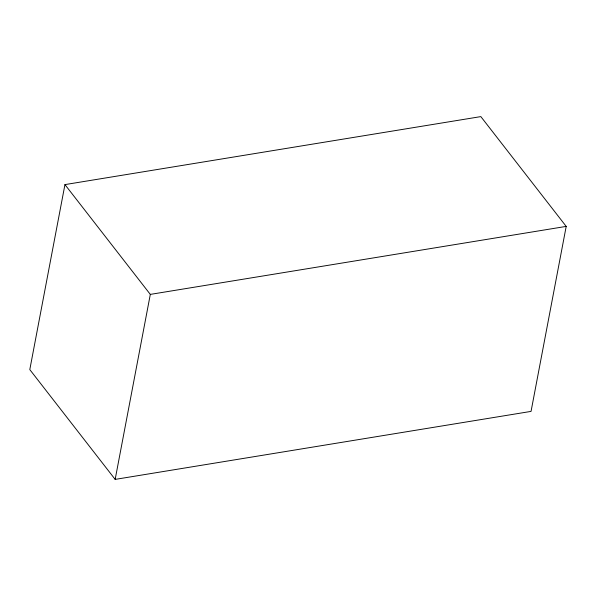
<?xml version="1.0" encoding="UTF-8"?>
<svg xmlns="http://www.w3.org/2000/svg" width="596" height="596" viewBox="0 0 596 596"><rect width="100%" height="100%" fill="white"/><g stroke="black" fill="none" stroke-linecap="round" stroke-linejoin="round"><path stroke-width="0.89" d="M64.949 184.604L29.8 369.602L115.162 479.393L531.051 411.396L566.2 226.398L480.838 116.607L64.949 184.604L150.311 294.394L115.162 479.393M150.311 294.394L566.2 226.398"/></g></svg>
